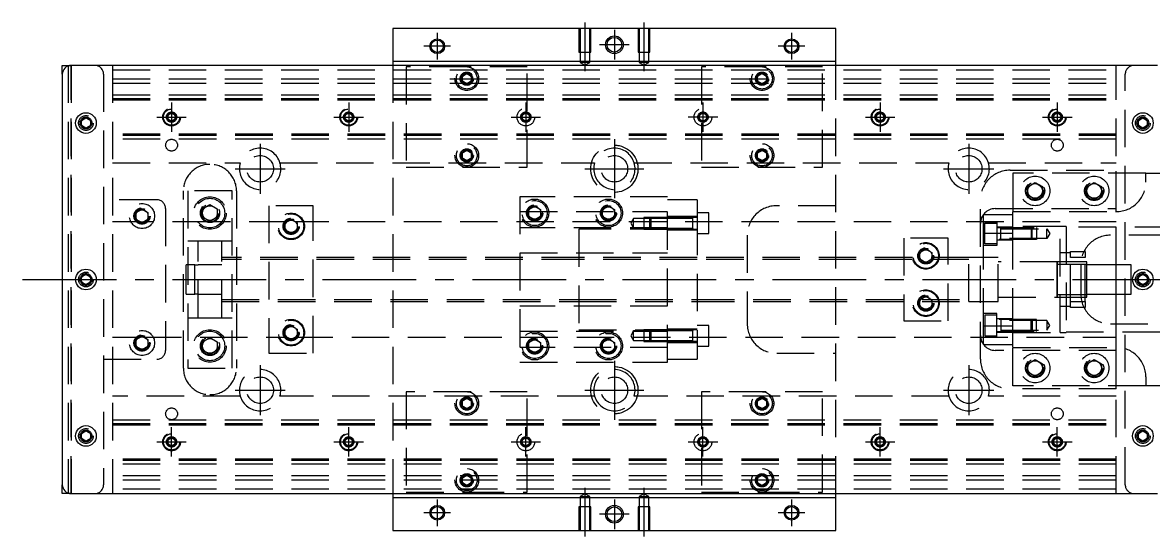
# Model space of a CAD drawing. Extents: x -13 to 561, y -299 to 87.
# Drawn here: x -13.4 to 369.6, y -87 to 87 of the extents above; entities that cross this region are included whole.
import ezdxf

# ---------------------------------------------------------------- set-up
doc = ezdxf.new("R2010")
doc.units = 0
doc.linetypes.add('CENTER', pattern=[50.8, 31.75, -6.35, 6.35, -6.35])
doc.linetypes.add('DASHED', pattern=[19.05, 12.7, -6.35])
doc.layers.get('0').update_dxf_attribs({"linetype": 'CONTINUOUS'})
doc.layers.add('CENTER', color=1, linetype='CENTER')

msp = doc.modelspace()

# ---------------------------------------------------------------- linework, layer by layer
at = {"color": 7, "linetype": 'CONTINUOUS'}
for p, q in [((112, 85), (112, 74)), ((262, 85), (112, 85)), ((262, 74), (262, 85)), ((112, 74), (262, 74)), ((112, 74), (112, 72.5)), ((262, 72.5), (262, 74)), ((0, 69.5), (0, 72.5)), ((0, 72.5), (3, 72.5)), ((0, 69.5), (0, -69.5)), ((371, 72.5), (3, 72.5)), ((6.5, 53.866026), (8, 54.73205)), ((6.5, 52.133974), (6.5, 53.866026)), ((8, 54.73205), (9.5, 53.866026)), ((9.5, 53.866026), (9.5, 52.133974)), ((364.5, 53.866026), (366, 54.73205)), ((364.5, 52.133974), (364.5, 53.866026)), ((366, 54.73205), (367.5, 53.866026)), ((367.5, 53.866026), (367.5, 52.133974)), ((8, 51.26795), (6.5, 52.133974)), ((9.5, 52.133974), (8, 51.26795)), ((366, 51.26795), (364.5, 52.133974)), ((367.5, 52.133974), (366, 51.26795)), ((6.5, 0.866026), (8, 1.73205)), ((6.5, -0.866026), (6.5, 0.866026)), ((8, 1.73205), (9.5, 0.866026)), ((9.5, 0.866026), (9.5, -0.866026)), ((364.5, 0.866026), (366, 1.73205)), ((364.5, -0.866026), (364.5, 0.866026)), ((366, 1.73205), (367.5, 0.866026)), ((367.5, 0.866026), (367.5, -0.866026)), ((8, -1.73205), (6.5, -0.866026)), ((9.5, -0.866026), (8, -1.73205)), ((366, -1.73205), (364.5, -0.866026)), ((367.5, -0.866026), (366, -1.73205)), ((6.5, -52.133974), (8, -51.26795)), ((6.5, -53.866026), (6.5, -52.133974)), ((8, -51.26795), (9.5, -52.133974)), ((9.5, -52.133974), (9.5, -53.866026)), ((364.5, -52.133974), (366, -51.26795)), ((364.5, -53.866026), (364.5, -52.133974)), ((366, -51.26795), (367.5, -52.133974)), ((367.5, -52.133974), (367.5, -53.866026)), ((8, -54.73205), (6.5, -53.866026)), ((9.5, -53.866026), (8, -54.73205)), ((366, -54.73205), (364.5, -53.866026)), ((367.5, -53.866026), (366, -54.73205)), ((0, -72.5), (0, -69.5)), ((3, -72.5), (0, -72.5)), ((3, -72.5), (371, -72.5)), ((112, -72.5), (112, -74)), ((262, -74), (262, -72.5)), ((112, -74), (112, -85)), ((262, -74), (112, -74)), ((262, -85), (262, -74)), ((112, -85), (262, -85))]:
    msp.add_line(p, q, dxfattribs=at)
at = {"color": 3, "linetype": 'DASHED'}
for p, q in [((175.000006, 85), (175.000006, 77)), ((175.35, 85), (175.35, 77)), ((178.65, 77), (178.65, 85)), ((178.999994, 77), (178.999994, 85)), ((195.000006, 85), (195.000006, 77)), ((195.35, 85), (195.35, 77)), ((198.65, 77), (198.65, 85)), ((198.999994, 77), (198.999994, 85)), ((175.000006, 77), (178.999994, 77)), ((175.35, 77), (175.35, 73.5)), ((178.65, 73.5), (178.65, 77)), ((195.000006, 77), (198.999994, 77)), ((195.35, 77), (195.35, 73.5)), ((198.65, 73.5), (198.65, 77)), ((178.65, 73.5), (175.35, 73.5)), ((175.35, 73.5), (177, 72.547372)), ((177, 72.547372), (178.65, 73.5)), ((198.65, 73.5), (195.35, 73.5)), ((195.35, 73.5), (197, 72.547372)), ((197, 72.547372), (198.65, 73.5)), ((2, 72.5), (2, -72.5)), ((3, 72.5), (3, -72.5)), ((3, -72.5), (3, 72.5)), ((3, 72.5), (3, -72.5)), ((3, -72.5), (3, 72.5)), ((14, 69.5), (14, -69.5)), ((17, 72.5), (17, -72.5)), ((17, 71), (357, 71)), ((112, 72.5), (112, -72.5)), ((116.5, 72), (116.5, 38)), ((137, 72), (116.5, 72)), ((135.5, 68.866026), (137, 69.73205)), ((157.5, 72), (137, 72)), ((137, 69.73205), (138.5, 68.866026)), ((157.5, 38), (157.5, 72)), ((237, 72), (216.5, 72)), ((216.5, 72), (216.5, 38)), ((235.5, 68.866026), (237, 69.73205)), ((257.5, 72), (237, 72)), ((237, 69.73205), (238.5, 68.866026)), ((257.5, 38), (257.5, 72)), ((262, -72.5), (262, 72.5)), ((357, -72.5), (357, 72.5)), ((360, -69.5), (360, 69.5)), ((17, 68), (357, 68)), ((17, 66.5), (357, 66.5)), ((135, 68), (135.023172, 68.30356)), ((135.5, 67.133974), (135.5, 68.866026)), ((137, 66.26795), (135.5, 67.133974)), ((138.5, 67.133974), (137, 66.26795)), ((138.5, 68.866026), (138.5, 67.133974)), ((235.5, 67.133974), (235.5, 68.866026)), ((237, 66.26795), (235.5, 67.133974)), ((238.5, 67.133974), (237, 66.26795)), ((238.5, 68.866026), (238.5, 67.133974)), ((238.973226, 68.326156), (239, 68)), ((17, 62.5), (357, 62.5)), ((17, 61.247728), (357, 61.247728)), ((17, 61.1147), (357, 61.1147)), ((17, 61.1), (357, 61.1)), ((17, 60.8), (357, 60.8)), ((35.5, 55), (35.52041, 55.24661)), ((35.75, 55.721688), (37, 56.443376)), ((35.75, 54.278312), (35.75, 55.721688)), ((37, 53.556624), (35.75, 54.278312)), ((37, 56.443376), (38.25, 55.721688)), ((38.25, 54.278312), (37, 53.556624)), ((38.25, 55.721688), (38.25, 54.278312)), ((95.5, 55), (95.52041, 55.24661)), ((95.75, 55.721688), (97, 56.443376)), ((95.75, 54.278312), (95.75, 55.721688)), ((97, 53.556624), (95.75, 54.278312)), ((97, 56.443376), (98.25, 55.721688)), ((98.25, 54.278312), (97, 53.556624)), ((98.25, 55.721688), (98.25, 54.278312)), ((275.75, 55.721688), (277, 56.443376)), ((275.75, 54.278312), (275.75, 55.721688)), ((277, 53.556624), (275.75, 54.278312)), ((277, 56.443376), (278.25, 55.721688)), ((278.25, 54.278312), (277, 53.556624)), ((278.25, 55.721688), (278.25, 54.278312)), ((278.477374, 55.25955), (278.5, 55)), ((335.75, 55.721688), (337, 56.443376)), ((335.75, 54.278312), (335.75, 55.721688)), ((337, 53.556624), (335.75, 54.278312)), ((337, 56.443376), (338.25, 55.721688)), ((338.25, 54.278312), (337, 53.556624)), ((338.25, 55.721688), (338.25, 54.278312)), ((338.477374, 55.25955), (338.5, 55)), ((9.973226, 53.326156), (10, 53)), ((364, 53), (364.030168, 53.346066)), ((357, 49.2), (17, 49.2)), ((357, 48.9), (17, 48.9)), ((357, 48.8853), (17, 48.8853)), ((357, 48.752272), (17, 48.752272)), ((357, 47.5), (17, 47.5)), ((135.5, 42.866026), (137, 43.73205)), ((135.5, 41.133974), (135.5, 42.866026)), ((137, 43.73205), (138.5, 42.866026)), ((138.5, 42.866026), (138.5, 41.133974)), ((138.973226, 42.326156), (139, 42)), ((235.5, 42.866026), (237, 43.73205)), ((235.5, 41.133974), (235.5, 42.866026)), ((237, 43.73205), (238.5, 42.866026)), ((238.5, 42.866026), (238.5, 41.133974)), ((238.973226, 42.326156), (239, 42)), ((17, 39.5), (60.291796, 39.5)), ((73.708204, 39.5), (180.291796, 39.5)), ((137, 40.26795), (135.5, 41.133974)), ((138.5, 41.133974), (137, 40.26795)), ((193.708204, 39.5), (300.291796, 39.5)), ((237, 40.26795), (235.5, 41.133974)), ((238.5, 41.133974), (237, 40.26795)), ((313.708204, 39.5), (357, 39.5)), ((116.5, 38), (157.5, 38)), ((216.5, 38), (257.5, 38)), ((321, 37), (357, 37)), ((322, 36), (322, 23)), ((367, 36), (322, 36)), ((357, 24), (357, 37)), ((367, 33), (367, 36)), ((367, 36), (374, 36)), ((327, 31.443376), (329.5, 32.886752)), ((327, 28.556624), (327, 31.443376)), ((329.5, 32.886752), (332, 31.443376)), ((332, 31.443376), (332, 28.556624)), ((347, 31.443376), (349.5, 32.886752)), ((347, 28.556624), (347, 31.443376)), ((349.5, 32.886752), (352, 31.443376)), ((352, 31.443376), (352, 28.556624)), ((32, 27), (14, 27)), ((41, -30), (41, 30)), ((57.5, 30), (42.5, 30)), ((42.5, 30), (42.5, -30)), ((57.5, -30), (57.5, 30)), ((59, 30), (59, -30)), ((155, 28), (155, -28)), ((205, 28), (155, 28)), ((205, -28), (205, 28)), ((215, 27), (205, 27)), ((215, 27), (215, 20.976176)), ((311, -27), (311, 27)), ((329.5, 27.113248), (327, 28.556624)), ((332, 28.556624), (329.5, 27.113248)), ((332.477798, 30.364306), (332.5, 30)), ((349.5, 27.113248), (347, 28.556624)), ((352, 28.556624), (349.5, 27.113248)), ((352.477798, 30.364306), (352.5, 30)), ((25, 22.6547), (27, 23.809402)), ((27, 23.809402), (29, 22.6547)), ((35, 24), (35, -24)), ((47.5, 23.943376), (50, 25.386752)), ((47.5, 21.056624), (47.5, 23.943376)), ((50, 25.386752), (52.5, 23.943376)), ((52.5, 23.943376), (52.5, 21.056624)), ((70, 25), (70, -25)), ((85, 25), (70, 25)), ((85, -25), (85, 25)), ((155, 23), (205, 23)), ((158, 23.6547), (160, 24.809402)), ((158, 21.3453), (158, 23.6547)), ((160, 24.809402), (162, 23.6547)), ((162, 23.6547), (162, 21.3453)), ((183, 23.6547), (185, 24.809402)), ((183, 21.3453), (183, 23.6547)), ((185, 24.809402), (187, 23.6547)), ((187, 23.6547), (187, 21.3453)), ((262, 25), (242, 25)), ((316, 24), (357, 24)), ((322, 15.652476), (322, 23)), ((322, 23), (357, 23)), ((357, 5), (357, 24)), ((26.359688, 19.5), (17, 19.5)), ((24.5, 21.5), (24.534018, 21.911016)), ((25, 20.3453), (25, 22.6547)), ((27, 19.190598), (25, 20.3453)), ((29, 20.3453), (27, 19.190598)), ((50, 19.5), (27.640312, 19.5)), ((29, 22.6547), (29, 20.3453)), ((47, 22.5), (47.020026, 22.846056)), ((50, 19.613248), (47.5, 21.056624)), ((52.5, 21.056624), (50, 19.613248)), ((76.030306, 19.5), (50, 19.5)), ((75.5, 19.1547), (77.5, 20.309402)), ((75.5, 16.8453), (75.5, 19.1547)), ((77.5, 20.309402), (79.5, 19.1547)), ((357, 19.5), (78.969694, 19.5)), ((79.5, 19.1547), (79.5, 16.8453)), ((160, 20.190598), (158, 21.3453)), ((162, 21.3453), (160, 20.190598)), ((162.483582, 22.786038), (162.5, 22.5)), ((185, 20.190598), (183, 21.3453)), ((187, 21.3453), (185, 20.190598)), ((187.483582, 22.786038), (187.5, 22.5)), ((193.5, 20.702558), (192.547372, 19.052558)), ((193.5, 17.402558), (193.5, 20.702558)), ((197, 20.702558), (193.5, 20.702558)), ((197, 21.052554), (197, 17.052564)), ((199.35, 21.052554), (197, 21.052554)), ((199, 20.702558), (197, 20.702558)), ((199.35, 21.052558), (199, 20.702558)), ((199, 17.402558), (199, 20.702558)), ((205, 20.702558), (199, 20.702558)), ((205, 20.702558), (199, 20.702558)), ((199.35, 21.052558), (199.35, 17.052558)), ((205, 21.052556), (199.35, 21.052558)), ((205, 21.052554), (199.35, 21.052554)), ((215, 21.302558), (205, 21.302558)), ((213.605, 21.052558), (205, 21.052556)), ((215, 20.976176), (205, 20.976176)), ((213.6, 20.702558), (205, 20.702558)), ((215, 21.052558), (213.595, 21.052558)), ((213.6, 17.052554), (213.6, 21.052564)), ((213.6, 17.052554), (213.6, 21.052564)), ((213.6, 20.702558), (213.6, 21.052564)), ((213.6, 20.836098), (213.6, 21.052558)), ((213.6, 21.052558), (213.6, 20.835892)), ((219, 22.552558), (215, 22.552558)), ((215, 20.976176), (215, -20.976176)), ((219, 15.552558), (219, 22.552558)), ((312, 15.652476), (312, 22)), ((312, 22), (322, 22)), ((312, 19.55635), (316.5, 19.55635)), ((316.5, 19.55635), (316.5, 11.55635)), ((322, 15.652476), (322, 22)), ((75, 18), (75.034018, 18.411016)), ((77.5, 15.690598), (75.5, 16.8453)), ((79.5, 16.8453), (77.5, 15.690598)), ((205, 17.5), (155, 17.5)), ((175, 17), (175, -17)), ((205, 17), (175, 17)), ((192.547372, 19.052558), (193.5, 17.402558)), ((193.5, 17.402558), (197, 17.402558)), ((197, 17.402558), (199, 17.402558)), ((197, 17.052564), (199.35, 17.052564)), ((199, 17.402558), (205, 17.402558)), ((199, 17.402558), (199.35, 17.052558)), ((199, 17.402558), (205, 17.402558)), ((199.35, 17.052564), (205, 17.052564)), ((199.35, 17.052558), (205, 17.052562)), ((205, 17.402558), (213.6, 17.402558)), ((205, 17.052562), (213.605, 17.052558)), ((205, 16.802558), (215, 16.802558)), ((213.595, 17.052558), (215, 17.052558)), ((213.6, 17.052554), (213.6, 17.402558)), ((213.6, 17.269268), (213.6, 17.052558)), ((213.6, 17.052558), (213.6, 17.26902)), ((215, 15.552558), (219, 15.552558)), ((312, -15.652476), (312, 15.652476)), ((312, 15.652476), (322, 15.652476)), ((312.5, 12.05635), (312.5, 19.05635)), ((312.5, 19.05635), (316.5, 19.05635)), ((316.5, 17.80635), (322, 17.80635)), ((316.5, 17.556359), (330, 17.556344)), ((317.9, 13.556344), (317.9, 17.556354)), ((317.9, 17.20635), (333.5, 17.20635)), ((338, 18), (322, 18)), ((338, 18), (322, 18)), ((322, -15.652476), (322, 15.652476)), ((322, -15.652476), (322, 15.652476)), ((328.15, 17.55635), (328.15, 13.55635)), ((328.15, 17.55635), (328.5, 17.20635)), ((328.5, 13.90635), (328.5, 17.20635)), ((330, 17.556344), (330, 13.556354)), ((333.5, 13.90635), (333.5, 17.20635)), ((333.5, 17.20635), (334.452628, 15.55635)), ((334.452628, 15.55635), (333.5, 13.90635)), ((338, -18), (338, 18)), ((340, 18), (338, 18)), ((340, 18), (340, -18)), ((395, 17.75), (340, 17.75)), ((46, 13), (42.5, 13)), ((46, -13), (46, 13)), ((54, 13), (46, 13)), ((54, 13), (46, 13)), ((54, -13), (54, 13)), ((57.5, 13), (54, 13)), ((232, 15), (232, -15)), ((300, 14), (285, 14)), ((285, 14), (285, -14)), ((300, -14), (300, 14)), ((316.5, 11.55635), (312, 11.55635)), ((316.5, 12.05635), (312.5, 12.05635)), ((330, 13.556354), (316.5, 13.556339)), ((322, 13.30635), (316.5, 13.30635)), ((333.5, 13.90635), (317.9, 13.90635)), ((328.5, 13.90635), (328.15, 13.55635)), ((374, 15), (355, 15)), ((155, 9), (205, 9)), ((290.5, 9.1547), (292.5, 10.309402)), ((290.5, 6.8453), (290.5, 9.1547)), ((292.5, 10.309402), (294.5, 9.1547)), ((294.5, 9.1547), (294.5, 6.8453)), ((294.983582, 8.286038), (295, 8)), ((341.5, 9), (338, 9)), ((341.5, 9.5), (346.5, 9.5)), ((341.5, 7.5), (341.5, 9.5)), ((346.5, 9.5), (346.5, 7.5)), ((42, -5), (42, 5)), ((44.85, 5), (42, 5)), ((44.85, -5), (44.85, 5)), ((46, 4.8), (44.85, 4.8)), ((54, 5), (46, 5)), ((54, 5), (46, 5)), ((175, 7.5), (54, 7.5)), ((175, 6.75), (54, 6.75)), ((215, 7.5), (175, 7.5)), ((215, 7.499994), (175, 7.499994)), ((215, 6.75), (175, 6.75)), ((215, 6.75), (175, 6.75)), ((307.005, 7.5), (215, 7.5)), ((307, 6.75), (215, 6.75)), ((292.5, 5.690598), (290.5, 6.8453)), ((294.5, 6.8453), (292.5, 5.690598)), ((307, -7.5), (307, 7.5)), ((317, 7.5), (307, 7.5)), ((317, 7.5), (312, 7.5)), ((317, -7.5), (317, 7.5)), ((317, -7.5), (317, 7.5)), ((337.005, 6), (317, 6)), ((336.995, 6), (317, 6)), ((346.5, 6), (336.995, 6)), ((337.005, 6), (336.995, 6)), ((337, -6.000006), (337, 6.000006)), ((337, 5.125), (337, 6.000006)), ((337, 5.325034), (337, 6)), ((337, 6), (337, -5.999164)), ((337, 5.125), (337, -5.125)), ((347, 5.125), (337, 5.125)), ((346.5, 6), (337.005, 6)), ((341.5, -7.5), (341.5, 7.5)), ((346.5, 7.5), (341.5, 7.5)), ((345, 5), (345, -5)), ((346.5, -7.5), (346.5, 7.5)), ((347, 6), (346.5, 6)), ((347, -6), (347, 6)), ((360, 5), (347, 5)), ((357, -5), (357, 5)), ((362, 5), (360, 5)), ((362, -5), (362, 5)), ((9.973226, 0.326156), (10, 0)), ((367.973226, 0.326156), (368, 0)), ((42, -5), (44.85, -5)), ((44.85, -4.8), (46, -4.8)), ((46, -5), (54, -5)), ((46, -5), (54, -5)), ((54, -6.75), (175, -6.75)), ((54, -7.5), (175, -7.5)), ((175, -6.75), (215, -6.75)), ((175, -6.75), (215, -6.75)), ((175, -7.499994), (215, -7.499994)), ((175, -7.5), (215, -7.5)), ((215, -6.75), (307, -6.75)), ((215, -7.5), (307.005, -7.5)), ((290.5, -6.8453), (292.5, -5.690598)), ((290.5, -9.1547), (290.5, -6.8453)), ((292.5, -5.690598), (294.5, -6.8453)), ((294.5, -6.8453), (294.5, -9.1547)), ((307, -7.5), (317, -7.5)), ((312, -7.5), (317, -7.5)), ((317, -6), (337.005, -6)), ((317, -6), (336.995, -6)), ((336.995, -6), (346.5, -6)), ((336.995, -6), (337.005, -6)), ((337, -6.000006), (337, -5.125)), ((337, -5.125), (347, -5.125)), ((337, -6), (337, -5.325218)), ((337, -5.999164), (337, -6)), ((337.005, -6), (346.5, -6)), ((341.5, -7.5), (346.5, -7.5)), ((341.5, -9.5), (341.5, -7.5)), ((346.5, -6), (347, -6)), ((346.5, -7.5), (346.5, -9.5)), ((347, -5), (360, -5)), ((357, -24), (357, -5)), ((360, -5), (362, -5)), ((205, -9), (155, -9)), ((290, -8), (290.018502, -7.696412)), ((292.5, -10.309402), (290.5, -9.1547)), ((294.5, -9.1547), (292.5, -10.309402)), ((338, -9), (341.5, -9)), ((346.5, -9.5), (341.5, -9.5)), ((42.5, -13), (46, -13)), ((46, -13), (54, -13)), ((46, -13), (54, -13)), ((54, -13), (57.5, -13)), ((285, -14), (300, -14)), ((316.5, -11.55635), (312, -11.55635)), ((312.5, -12.05635), (312.5, -19.05635)), ((316.5, -12.05635), (312.5, -12.05635)), ((316.5, -19.55635), (316.5, -11.55635)), ((322, -13.30635), (316.5, -13.30635)), ((330, -13.556354), (316.5, -13.556339)), ((317.9, -13.556344), (317.9, -17.556354)), ((333.5, -13.90635), (317.9, -13.90635)), ((328.15, -17.55635), (328.15, -13.55635)), ((328.5, -13.90635), (328.15, -13.55635)), ((328.5, -13.90635), (328.5, -17.20635)), ((330, -17.556344), (330, -13.556354)), ((333.5, -13.90635), (333.5, -17.20635)), ((334.452628, -15.55635), (333.5, -13.90635)), ((355, -15), (374, -15)), ((75.5, -16.8453), (77.5, -15.690598)), ((75.5, -19.1547), (75.5, -16.8453)), ((77.5, -15.690598), (79.5, -16.8453)), ((79.5, -16.8453), (79.5, -19.1547)), ((79.983582, -17.713962), (80, -18)), ((155, -17.5), (205, -17.5)), ((175, -17), (205, -17)), ((193.5, -17.402558), (192.547372, -19.052558)), ((192.547372, -19.052558), (193.5, -20.702558)), ((193.5, -20.702558), (193.5, -17.402558)), ((197, -17.402558), (193.5, -17.402558)), ((197, -17.052564), (197, -21.052554)), ((199.35, -17.052564), (197, -17.052564)), ((199, -17.402558), (197, -17.402558)), ((199.35, -17.052558), (199, -17.402558)), ((199, -20.702558), (199, -17.402558)), ((205, -17.402558), (199, -17.402558)), ((205, -17.402558), (199, -17.402558)), ((199.35, -17.052558), (199.35, -21.052558)), ((205, -17.052562), (199.35, -17.052558)), ((205, -17.052564), (199.35, -17.052564)), ((215, -16.802558), (205, -16.802558)), ((213.605, -17.052558), (205, -17.052562)), ((213.6, -17.402558), (205, -17.402558)), ((215, -17.052558), (213.595, -17.052558)), ((213.6, -21.052564), (213.6, -17.052554)), ((213.6, -21.051878), (213.6, -17.052554)), ((213.6, -17.26902), (213.6, -17.052558)), ((213.6, -17.052558), (213.6, -17.269226)), ((219, -15.552558), (215, -15.552558)), ((219, -22.552558), (219, -15.552558)), ((312, -15.652476), (322, -15.652476)), ((312, -22), (312, -15.652476)), ((312.5, -19.05635), (316.5, -19.05635)), ((316.5, -17.556359), (330, -17.556344)), ((316.5, -17.80635), (322, -17.80635)), ((317.9, -17.20635), (333.5, -17.20635)), ((322, -22), (322, -15.652476)), ((322, -23), (322, -15.652476)), ((322, -18), (338, -18)), ((322, -18), (338, -18)), ((328.15, -17.55635), (328.5, -17.20635)), ((333.5, -17.20635), (334.452628, -15.55635)), ((338, -18), (340, -18)), ((340, -17.75), (395, -17.75)), ((17, -19.5), (26.359688, -19.5)), ((25, -20.3453), (27, -19.190598)), ((25, -22.6547), (25, -20.3453)), ((27, -23.809402), (25, -22.6547)), ((27, -19.190598), (29, -20.3453)), ((29, -22.6547), (27, -23.809402)), ((27.640312, -19.5), (50, -19.5)), ((29, -20.3453), (29, -22.6547)), ((29.483582, -21.213962), (29.5, -21.5)), ((47, -22.5), (47.020026, -22.153944)), ((47.5, -21.056624), (50, -19.613248)), ((47.5, -23.943376), (47.5, -21.056624)), ((50, -19.5), (76.030306, -19.5)), ((50, -19.613248), (52.5, -21.056624)), ((52.5, -21.056624), (52.5, -23.943376)), ((77.5, -20.309402), (75.5, -19.1547)), ((79.5, -19.1547), (77.5, -20.309402)), ((78.969694, -19.5), (357, -19.5)), ((158, -21.3453), (160, -20.190598)), ((158, -23.6547), (158, -21.3453)), ((160, -20.190598), (162, -21.3453)), ((162, -21.3453), (162, -23.6547)), ((162.483582, -22.213962), (162.5, -22.5)), ((182.5, -22.5), (182.518502, -22.196412)), ((183, -21.3453), (185, -20.190598)), ((183, -23.6547), (183, -21.3453)), ((185, -20.190598), (187, -21.3453)), ((187, -21.3453), (187, -23.6547)), ((193.5, -20.702558), (197, -20.702558)), ((197, -20.702558), (199, -20.702558)), ((197, -21.052554), (199.35, -21.052554)), ((199, -20.702558), (205, -20.702558)), ((199, -20.702558), (199.35, -21.052558)), ((199, -20.702558), (205, -20.702558)), ((199.35, -21.052554), (205, -21.052554)), ((199.35, -21.052558), (205, -21.052556)), ((205, -20.702558), (213.6, -20.702558)), ((215, -20.976176), (205, -20.976176)), ((205, -21.052556), (213.605, -21.052558)), ((205, -21.302558), (215, -21.302558)), ((213.595, -21.052558), (215, -21.052558)), ((213.6, -20.83585), (213.6, -21.052558)), ((213.6, -21.052558), (213.6, -20.836098)), ((213.6, -21.052564), (213.6, -21.051878)), ((215, -20.976176), (215, -27)), ((215, -22.552558), (219, -22.552558)), ((312, -19.55635), (316.5, -19.55635)), ((312, -22), (322, -22)), ((50, -25.386752), (47.5, -23.943376)), ((52.5, -23.943376), (50, -25.386752)), ((70, -25), (85, -25)), ((205, -23), (155, -23)), ((160, -24.809402), (158, -23.6547)), ((162, -23.6547), (160, -24.809402)), ((185, -24.809402), (183, -23.6547)), ((187, -23.6547), (185, -24.809402)), ((242, -25), (262, -25)), ((357, -24), (316, -24)), ((322, -23), (357, -23)), ((322, -36), (322, -23)), ((357, -37), (357, -24)), ((14, -27), (32, -27)), ((42.5, -30), (57.5, -30)), ((155, -28), (205, -28)), ((205, -27), (215, -27)), ((327, -28.556624), (329.5, -27.113248)), ((327, -31.443376), (327, -28.556624)), ((329.5, -27.113248), (332, -28.556624)), ((332, -28.556624), (332, -31.443376)), ((332.477798, -29.635694), (332.5, -30)), ((346.5, -30), (346.520026, -29.653944)), ((347, -28.556624), (349.5, -27.113248)), ((347, -31.443376), (347, -28.556624)), ((349.5, -27.113248), (352, -28.556624)), ((352, -28.556624), (352, -31.443376)), ((329.5, -32.886752), (327, -31.443376)), ((332, -31.443376), (329.5, -32.886752)), ((349.5, -32.886752), (347, -31.443376)), ((352, -31.443376), (349.5, -32.886752)), ((367, -33), (367, -36)), ((116.5, -38), (116.5, -72)), ((157.5, -38), (116.5, -38)), ((157.5, -72), (157.5, -38)), ((216.5, -38), (216.5, -72)), ((257.5, -38), (216.5, -38)), ((257.5, -72), (257.5, -38)), ((357, -37), (321, -37)), ((367, -36), (322, -36)), ((374, -36), (367, -36)), ((60.291796, -39.5), (17, -39.5)), ((180.291796, -39.5), (73.708204, -39.5)), ((135.5, -41.133974), (137, -40.26795)), ((135.5, -42.866026), (135.5, -41.133974)), ((137, -40.26795), (138.5, -41.133974)), ((138.5, -41.133974), (138.5, -42.866026)), ((138.973226, -41.673844), (139, -42)), ((300.291796, -39.5), (193.708204, -39.5)), ((235, -42), (235.030168, -41.653934)), ((235.5, -41.133974), (237, -40.26795)), ((235.5, -42.866026), (235.5, -41.133974)), ((237, -40.26795), (238.5, -41.133974)), ((238.5, -41.133974), (238.5, -42.866026)), ((357, -39.5), (313.708204, -39.5)), ((137, -43.73205), (135.5, -42.866026)), ((138.5, -42.866026), (137, -43.73205)), ((237, -43.73205), (235.5, -42.866026)), ((238.5, -42.866026), (237, -43.73205)), ((17, -47.5), (357, -47.5)), ((17, -48.752272), (357, -48.752272)), ((17, -48.8853), (357, -48.8853)), ((17, -48.9), (357, -48.9)), ((17, -49.2), (357, -49.2)), ((6, -53), (6.030168, -52.653934)), ((35.75, -54.278312), (37, -53.556624)), ((37, -53.556624), (38.25, -54.278312)), ((95.75, -54.278312), (97, -53.556624)), ((97, -53.556624), (98.25, -54.278312)), ((275.75, -54.278312), (277, -53.556624)), ((277, -53.556624), (278.25, -54.278312)), ((335.75, -54.278312), (337, -53.556624)), ((337, -53.556624), (338.25, -54.278312)), ((364, -53), (364.030168, -52.653934)), ((35.5, -55), (35.52041, -54.75339)), ((35.75, -55.721688), (35.75, -54.278312)), ((37, -56.443376), (35.75, -55.721688)), ((38.25, -55.721688), (37, -56.443376)), ((38.25, -54.278312), (38.25, -55.721688)), ((95.75, -55.721688), (95.75, -54.278312)), ((97, -56.443376), (95.75, -55.721688)), ((98.25, -55.721688), (97, -56.443376)), ((98.25, -54.278312), (98.25, -55.721688)), ((98.477374, -54.74045), (98.5, -55)), ((275.75, -55.721688), (275.75, -54.278312)), ((277, -56.443376), (275.75, -55.721688)), ((278.25, -55.721688), (277, -56.443376)), ((278.25, -54.278312), (278.25, -55.721688)), ((278.477374, -54.74045), (278.5, -55)), ((335.75, -55.721688), (335.75, -54.278312)), ((337, -56.443376), (335.75, -55.721688)), ((338.25, -55.721688), (337, -56.443376)), ((338.25, -54.278312), (338.25, -55.721688)), ((338.477374, -54.74045), (338.5, -55)), ((357, -60.8), (17, -60.8)), ((357, -61.1), (17, -61.1)), ((357, -61.1147), (17, -61.1147)), ((357, -61.247728), (17, -61.247728)), ((357, -62.5), (17, -62.5)), ((357, -66.5), (17, -66.5)), ((357, -68), (17, -68)), ((135, -68), (135.023172, -67.69644)), ((135.5, -67.133974), (137, -66.26795)), ((135.5, -68.866026), (135.5, -67.133974)), ((137, -69.73205), (135.5, -68.866026)), ((137, -66.26795), (138.5, -67.133974)), ((138.5, -68.866026), (137, -69.73205)), ((138.5, -67.133974), (138.5, -68.866026)), ((235.5, -67.133974), (237, -66.26795)), ((235.5, -68.866026), (235.5, -67.133974)), ((237, -69.73205), (235.5, -68.866026)), ((237, -66.26795), (238.5, -67.133974)), ((238.5, -68.866026), (237, -69.73205)), ((238.5, -67.133974), (238.5, -68.866026)), ((238.973226, -67.673844), (239, -68)), ((357, -71), (17, -71)), ((116.5, -72), (137, -72)), ((137, -72), (157.5, -72)), ((177, -72.547372), (175.35, -73.5)), ((178.65, -73.5), (177, -72.547372)), ((197, -72.547372), (195.35, -73.5)), ((198.65, -73.5), (197, -72.547372)), ((216.5, -72), (237, -72)), ((237, -72), (257.5, -72)), ((175.35, -73.5), (177, -73.5)), ((175.35, -73.5), (175.35, -77)), ((177, -73.5), (178.65, -73.5)), ((178.65, -77), (178.65, -73.5)), ((195.35, -73.5), (197, -73.5)), ((195.35, -73.5), (195.35, -77)), ((197, -73.5), (198.65, -73.5)), ((198.65, -77), (198.65, -73.5)), ((178.999994, -77), (175.000006, -77)), ((175.000006, -77), (175.000006, -85)), ((175.35, -77), (175.35, -85)), ((178.65, -85), (178.65, -77)), ((178.999994, -85), (178.999994, -77)), ((198.999994, -77), (195.000006, -77)), ((195.000006, -77), (195.000006, -85)), ((195.35, -77), (195.35, -85)), ((198.65, -85), (198.65, -77)), ((198.999994, -85), (198.999994, -77))]:
    msp.add_line(p, q, dxfattribs=at)
at = {"color": 3, "linetype": 'CONTINUOUS'}
for centre in [(127, 79), (247, 79), (127, -79), (247, -79)]:
    msp.add_circle(centre, 2.5, dxfattribs=at)
at = {"color": 7, "linetype": 'CONTINUOUS'}
for centre, radius in [((127, 79), 2.1), ((187, 79.5), 3), ((187, 79.5), 2.5), ((247, 79), 2.1), ((8, 53), 3.5), ((366, 53), 3.5), ((329.5, 30), 2.5), ((349.5, 30), 2.5), ((8, 0), 3.5), ((366, 0), 3.5), ((329.5, -30), 2.5), ((349.5, -30), 2.5), ((8, -53), 3.5), ((366, -53), 3.5), ((187, -79.5), 3), ((127, -79), 2.1), ((187, -79.5), 2.5), ((247, -79), 2.1)]:
    msp.add_circle(centre, radius, dxfattribs=at)
at = {"color": 3, "linetype": 'DASHED'}
for centre, radius in [((137, 68), 4), ((137, 68), 3.5), ((137, 68), 2.25), ((137, 68), 2), ((237, 68), 4), ((237, 68), 3.5), ((237, 68), 2.25), ((237, 68), 2), ((37, 55), 3), ((37, 55), 2.75), ((97, 55), 3), ((97, 55), 2.75), ((157, 55), 3), ((217, 55), 3), ((277, 55), 3), ((277, 55), 2.75), ((337, 55), 3), ((337, 55), 2.75), ((8, 53), 2.5), ((8, 53), 2), ((37, 55), 1.75), ((37, 55), 1.5), ((37, 55), 1.25), ((97, 55), 1.75), ((97, 55), 1.5), ((97, 55), 1.25), ((157, 55), 1.75), ((157, 55), 1.5), ((157, 55), 1.25), ((217, 55), 1.75), ((217, 55), 1.5), ((217, 55), 1.25), ((277, 55), 1.75), ((277, 55), 1.5), ((277, 55), 1.25), ((337, 55), 1.75), ((337, 55), 1.5), ((337, 55), 1.25), ((366, 53), 2.5), ((366, 53), 2), ((37, 45.5), 2), ((137, 42), 4), ((237, 42), 4), ((337, 45.5), 2), ((137, 42), 3.5), ((137, 42), 2.25), ((137, 42), 2), ((137, 42), 1.65), ((187, 37.5), 8), ((237, 42), 3.5), ((237, 42), 2.25), ((237, 42), 2), ((237, 42), 1.65), ((67, 37.5), 4.5), ((187, 37.5), 4.5), ((307, 37.5), 4.5), ((329.5, 30), 5), ((349.5, 30), 5), ((329.5, 30), 3.25), ((329.5, 30), 3), ((349.5, 30), 3.25), ((349.5, 30), 3), ((50, 22.5), 5.5), ((50, 22.5), 5), ((160, 22.5), 4.75), ((185, 22.5), 4.75), ((27, 21.5), 4.25), ((27, 21.5), 2.75), ((27, 21.5), 2.5), ((27, 21.5), 2.1), ((50, 22.5), 3.25), ((50, 22.5), 3), ((50, 22.5), 2.5), ((160, 22.5), 4.25), ((160, 22.5), 2.75), ((160, 22.5), 2.5), ((160, 22.5), 2.1), ((185, 22.5), 4.25), ((185, 22.5), 2.75), ((185, 22.5), 2.5), ((185, 22.5), 2.1), ((77.5, 18), 4.5), ((77.5, 18), 4.25), ((77.5, 18), 2.75), ((77.5, 18), 2.5), ((77.5, 18), 2.1), ((292.5, 8), 4.5), ((292.5, 8), 4.25), ((292.5, 8), 2.75), ((292.5, 8), 2.5), ((292.5, 8), 2.1), ((8, 0), 2.5), ((8, 0), 2), ((366, 0), 2.5), ((366, 0), 2), ((292.5, -8), 4.5), ((292.5, -8), 4.25), ((292.5, -8), 2.75), ((292.5, -8), 2.5), ((292.5, -8), 2.1), ((77.5, -18), 4.5), ((77.5, -18), 4.25), ((77.5, -18), 2.75), ((27, -21.5), 4.25), ((27, -21.5), 2.75), ((27, -21.5), 2.5), ((50, -22.5), 5.5), ((50, -22.5), 5), ((77.5, -18), 2.5), ((77.5, -18), 2.1), ((160, -22.5), 4.75), ((160, -22.5), 4.25), ((185, -22.5), 4.75), ((185, -22.5), 4.25), ((27, -21.5), 2.1), ((50, -22.5), 3.25), ((50, -22.5), 3), ((50, -22.5), 2.5), ((160, -22.5), 2.75), ((160, -22.5), 2.5), ((160, -22.5), 2.1), ((185, -22.5), 2.75), ((185, -22.5), 2.5), ((185, -22.5), 2.1), ((329.5, -30), 5), ((329.5, -30), 3.25), ((349.5, -30), 5), ((349.5, -30), 3.25), ((187, -37.5), 8), ((329.5, -30), 3), ((349.5, -30), 3), ((67, -37.5), 4.5), ((187, -37.5), 4.5), ((307, -37.5), 4.5), ((137, -42), 4), ((237, -42), 4), ((137, -42), 3.5), ((137, -42), 2.25), ((137, -42), 2), ((137, -42), 1.65), ((237, -42), 3.5), ((237, -42), 2.25), ((237, -42), 2), ((237, -42), 1.65), ((37, -45.5), 2), ((337, -45.5), 2), ((8, -53), 2.5), ((8, -53), 2), ((37, -55), 3), ((37, -55), 2.75), ((37, -55), 1.75), ((37, -55), 1.5), ((97, -55), 3), ((97, -55), 2.75), ((97, -55), 1.75), ((97, -55), 1.5), ((157, -55), 3), ((157, -55), 1.75), ((157, -55), 1.5), ((217, -55), 3), ((217, -55), 1.75), ((217, -55), 1.5), ((277, -55), 3), ((277, -55), 2.75), ((277, -55), 1.75), ((277, -55), 1.5), ((337, -55), 3), ((337, -55), 2.75), ((337, -55), 1.75), ((337, -55), 1.5), ((366, -53), 2.5), ((366, -53), 2), ((37, -55), 1.25), ((97, -55), 1.25), ((157, -55), 1.25), ((217, -55), 1.25), ((277, -55), 1.25), ((337, -55), 1.25), ((137, -68), 4), ((137, -68), 3.5), ((237, -68), 4), ((237, -68), 3.5), ((137, -68), 2.25), ((137, -68), 2), ((237, -68), 2.25), ((237, -68), 2)]:
    msp.add_circle(centre, radius, dxfattribs=at)
at = {"color": 7, "linetype": 'CONTINUOUS'}
for centre, radius, start, end in [((3, 69.5), 3, 90, 180), ((8, 53), 1.65, 155.380023, 180), ((8, 53), 1.65, 144.619977, 155.380023), ((8, 53), 1.65, 95.380023, 144.619977), ((8, 53), 1.65, 84.619977, 95.380023), ((8, 53), 1.65, 35.380023, 84.619977), ((8, 53), 1.65, 24.619977, 35.380023), ((8, 53), 1.65, 335.380023, 24.619977), ((366, 53), 1.65, 155.380023, 180), ((366, 53), 1.65, 144.619977, 155.380023), ((366, 53), 1.65, 95.380023, 144.619977), ((366, 53), 1.65, 84.619977, 95.380023), ((366, 53), 1.65, 35.380023, 84.619977), ((366, 53), 1.65, 24.619977, 35.380023), ((366, 53), 1.65, 335.380023, 24.619977), ((8, 53), 1.65, 180, 204.619977), ((8, 53), 1.65, 204.619977, 215.380023), ((8, 53), 1.65, 215.380023, 264.619977), ((8, 53), 1.65, 264.619977, 275.380023), ((8, 53), 1.65, 275.380023, 324.619977), ((8, 53), 1.65, 324.619977, 335.380023), ((366, 53), 1.65, 180, 204.619977), ((366, 53), 1.65, 204.619977, 215.380023), ((366, 53), 1.65, 215.380023, 264.619977), ((366, 53), 1.65, 264.619977, 275.380023), ((366, 53), 1.65, 275.380023, 324.619977), ((366, 53), 1.65, 324.619977, 335.380023), ((8, 0), 1.65, 155.380023, 180), ((8, 0), 1.65, 180, 204.619977), ((8, 0), 1.65, 144.619977, 155.380023), ((8, 0), 1.65, 95.380023, 144.619977), ((8, 0), 1.65, 84.619977, 95.380023), ((8, 0), 1.65, 35.380023, 84.619977), ((8, 0), 1.65, 24.619977, 35.380023), ((8, 0), 1.65, 335.380023, 24.619977), ((366, 0), 1.65, 155.380023, 180), ((366, 0), 1.65, 180, 204.619977), ((366, 0), 1.65, 144.619977, 155.380023), ((366, 0), 1.65, 95.380023, 144.619977), ((366, 0), 1.65, 84.619977, 95.380023), ((366, 0), 1.65, 35.380023, 84.619977), ((366, 0), 1.65, 24.619977, 35.380023), ((366, 0), 1.65, 335.380023, 24.619977), ((8, 0), 1.65, 204.619977, 215.380023), ((8, 0), 1.65, 215.380023, 264.619977), ((8, 0), 1.65, 264.619977, 275.380023), ((8, 0), 1.65, 275.380023, 324.619977), ((8, 0), 1.65, 324.619977, 335.380023), ((366, 0), 1.65, 204.619977, 215.380023), ((366, 0), 1.65, 215.380023, 264.619977), ((366, 0), 1.65, 264.619977, 275.380023), ((366, 0), 1.65, 275.380023, 324.619977), ((366, 0), 1.65, 324.619977, 335.380023), ((8, -53), 1.65, 155.380023, 180), ((8, -53), 1.65, 180, 204.619977), ((8, -53), 1.65, 144.619977, 155.380023), ((8, -53), 1.65, 95.380023, 144.619977), ((8, -53), 1.65, 84.619977, 95.380023), ((8, -53), 1.65, 35.380023, 84.619977), ((8, -53), 1.65, 24.619977, 35.380023), ((8, -53), 1.65, 335.380023, 24.619977), ((366, -53), 1.65, 155.380023, 180), ((366, -53), 1.65, 180, 204.619977), ((366, -53), 1.65, 144.619977, 155.380023), ((366, -53), 1.65, 95.380023, 144.619977), ((366, -53), 1.65, 84.619977, 95.380023), ((366, -53), 1.65, 35.380023, 84.619977), ((366, -53), 1.65, 24.619977, 35.380023), ((366, -53), 1.65, 335.380023, 24.619977), ((8, -53), 1.65, 204.619977, 215.380023), ((8, -53), 1.65, 215.380023, 264.619977), ((8, -53), 1.65, 264.619977, 275.380023), ((8, -53), 1.65, 275.380023, 324.619977), ((8, -53), 1.65, 324.619977, 335.380023), ((366, -53), 1.65, 204.619977, 215.380023), ((366, -53), 1.65, 215.380023, 264.619977), ((366, -53), 1.65, 264.619977, 275.380023), ((366, -53), 1.65, 275.380023, 324.619977), ((366, -53), 1.65, 324.619977, 335.380023), ((3, -69.5), 3, 180, 270)]:
    msp.add_arc(centre, radius, start, end, dxfattribs=at)
at = {"color": 3, "linetype": 'DASHED'}
for centre, radius, start, end in [((11, 69.5), 3, 0, 90), ((137, 68), 1.65, 144.619977, 155.380023), ((137, 68), 1.65, 95.380023, 144.619977), ((137, 68), 1.65, 84.619977, 95.380023), ((137, 68), 1.65, 35.380023, 84.619977), ((137, 68), 1.65, 24.619977, 35.380023), ((237, 68), 1.65, 144.619977, 155.380023), ((237, 68), 1.65, 95.380023, 144.619977), ((237, 68), 1.65, 84.619977, 95.380023), ((237, 68), 1.65, 35.380023, 84.619977), ((237, 68), 1.65, 24.619977, 35.380023), ((363, 69.5), 3, 90, 180), ((137, 68), 1.65, 155.380023, 180), ((137, 68), 1.65, 180, 204.619977), ((137, 68), 1.65, 204.619977, 215.380023), ((137, 68), 1.65, 215.380023, 264.619977), ((137, 68), 1.65, 264.619977, 275.380023), ((137, 68), 1.65, 275.380023, 324.619977), ((137, 68), 1.65, 324.619977, 335.380023), ((137, 68), 1.65, 335.380023, 24.619977), ((237, 68), 1.65, 155.380023, 180), ((237, 68), 1.65, 180, 204.619977), ((237, 68), 1.65, 204.619977, 215.380023), ((237, 68), 1.65, 215.380023, 264.619977), ((237, 68), 1.65, 264.619977, 275.380023), ((237, 68), 1.65, 275.380023, 324.619977), ((237, 68), 1.65, 324.619977, 335.380023), ((237, 68), 1.65, 335.380023, 24.619977), ((67, 37.5), 7, 16.60155, 163.39845), ((187, 37.5), 7, 16.60155, 163.39845), ((307, 37.5), 7, 16.60155, 163.39845), ((50, 30), 9, 90, 180), ((50, 30), 9, 0, 90), ((67, 37.5), 7, 163.39845, 16.60155), ((187, 37.5), 7, 163.39845, 16.60155), ((307, 37.5), 7, 163.39845, 16.60155), ((321, 27), 10, 90, 180), ((357, 33), 10, 270, 0), ((32, 24), 3, 0, 90), ((242, 15), 10, 90, 180), ((316, 19), 5, 90, 180), ((355, 5), 10, 90, 180), ((355, -5), 10, 180, 270), ((242, -15), 10, 180, 270), ((316, -19), 5, 180, 270), ((32, -24), 3, 270, 0), ((357, -33), 10, 0, 90), ((50, -30), 9, 180, 270), ((50, -30), 9, 270, 0), ((67, -37.5), 7, 343.39845, 196.60155), ((187, -37.5), 7, 343.39845, 196.60155), ((307, -37.5), 7, 343.39845, 196.60155), ((321, -27), 10, 180, 270), ((67, -37.5), 7, 196.60155, 343.39845), ((187, -37.5), 7, 196.60155, 343.39845), ((307, -37.5), 7, 196.60155, 343.39845), ((137, -68), 1.65, 155.380023, 180), ((137, -68), 1.65, 180, 204.619977), ((137, -68), 1.65, 144.619977, 155.380023), ((137, -68), 1.65, 204.619977, 215.380023), ((137, -68), 1.65, 95.380023, 144.619977), ((137, -68), 1.65, 84.619977, 95.380023), ((137, -68), 1.65, 35.380023, 84.619977), ((137, -68), 1.65, 24.619977, 35.380023), ((137, -68), 1.65, 324.619977, 335.380023), ((137, -68), 1.65, 335.380023, 24.619977), ((237, -68), 1.65, 155.380023, 180), ((237, -68), 1.65, 180, 204.619977), ((237, -68), 1.65, 144.619977, 155.380023), ((237, -68), 1.65, 204.619977, 215.380023), ((237, -68), 1.65, 95.380023, 144.619977), ((237, -68), 1.65, 84.619977, 95.380023), ((237, -68), 1.65, 35.380023, 84.619977), ((237, -68), 1.65, 24.619977, 35.380023), ((237, -68), 1.65, 324.619977, 335.380023), ((237, -68), 1.65, 335.380023, 24.619977), ((11, -69.5), 3, 270, 0), ((137, -68), 1.65, 215.380023, 264.619977), ((137, -68), 1.65, 264.619977, 275.380023), ((137, -68), 1.65, 275.380023, 324.619977), ((237, -68), 1.65, 215.380023, 264.619977), ((237, -68), 1.65, 264.619977, 275.380023), ((237, -68), 1.65, 275.380023, 324.619977), ((363, -69.5), 3, 180, 270)]:
    msp.add_arc(centre, radius, start, end, dxfattribs=at)
at = {"layer": 'CENTER', "color": 1, "linetype": 'CENTER'}
for p, q in [((177, 87), (177, 70.547372)), ((187, 84.5), (187, 74.5)), ((197, 87), (197, 70.547372)), ((127, 83.5), (127, 74.5)), ((247, 83.5), (247, 74.5)), ((131.5, 79), (122.5, 79)), ((192, 79.5), (182, 79.5)), ((251.5, 79), (242.5, 79)), ((37, 60), (37, 50)), ((97, 60), (97, 50)), ((157, 60), (157, 50)), ((217, 60), (217, 50)), ((277, 60), (277, 50)), ((337, 60), (337, 50)), ((32, 55), (42, 55)), ((92, 55), (102, 55)), ((152, 55), (162, 55)), ((222, 55), (212, 55)), ((272, 55), (282, 55)), ((332, 55), (342, 55)), ((67, 46), (67, 29)), ((187, 47.5), (187, 27.5)), ((307, 46), (307, 29)), ((58.5, 37.5), (75.5, 37.5)), ((177, 37.5), (197, 37.5)), ((298.5, 37.5), (315.5, 37.5)), ((-13.447893, 0), (414.546148, 0)), ((67, -29), (67, -46)), ((187, -27.5), (187, -47.5)), ((307, -29), (307, -46)), ((58.5, -37.5), (75.5, -37.5)), ((177, -37.5), (197, -37.5)), ((298.5, -37.5), (315.5, -37.5)), ((37, -60), (37, -50)), ((97, -60), (97, -50)), ((157, -60), (157, -50)), ((217, -60), (217, -50)), ((277, -60), (277, -50)), ((337, -60), (337, -50)), ((32, -55), (42, -55)), ((92, -55), (102, -55)), ((152, -55), (162, -55)), ((212, -55), (222, -55)), ((272, -55), (282, -55)), ((332, -55), (342, -55)), ((177, -70.547372), (177, -87)), ((197, -70.547372), (197, -87)), ((127, -74.5), (127, -83.5)), ((187, -74.5), (187, -84.5)), ((247, -74.5), (247, -83.5)), ((131.5, -79), (122.5, -79)), ((192, -79.5), (182, -79.5)), ((251.5, -79), (242.5, -79))]:
    msp.add_line(p, q, dxfattribs=at)

doc.saveas('drawing.dxf')
